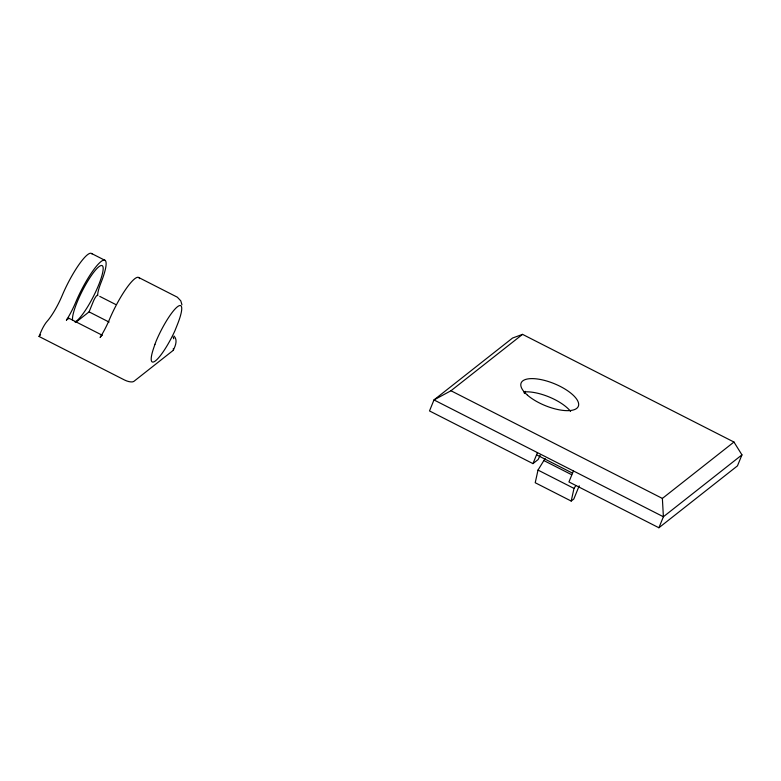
<?xml version="1.0" encoding="UTF-8"?>
<svg xmlns="http://www.w3.org/2000/svg" width="781" height="781" viewBox="0 0 781 781"><rect width="100%" height="100%" fill="white"/><g stroke="black" fill="none" stroke-linecap="round" stroke-linejoin="round"><path stroke-width="1.17" d="M545.099 458.525L538.011 470.084L535.219 482.736L571.204 501.06L573.82 499L579.209 485.792M571.204 501.06L573.996 488.408L575.851 485.606M173.236 348.697A7.722 2.968 22.2 0 1 172.982 350.562L133.883 381.372A7.722 2.968 22.2 0 1 124.511 379.996L39.05 336.474L40.827 332.13A10.299 2.021 -63 0 1 47.016 321.43A25.744 5.067 -63 0 0 62.138 295.599A37.586 7.39 -63 0 1 91.992 253.942M75.864 322.28L89.073 311.873L93.427 301.202A5.145 1.015 -63 0 1 96.102 296.37A5.145 1.015 -63 0 1 97.674 295.628A25.744 5.067 -63 0 1 101.1 282.41A37.586 7.39 -63 0 0 100.934 261.625A37.586 7.39 -63 0 0 75.63 302.472A25.744 5.067 -63 0 1 66.395 320.269A5.145 1.015 -63 0 1 68.679 318.941M173.314 350.2C175.354 345.993 177.902 340.116 174.075 336.045M524.354 393.517L525.252 391.31M573.43 470.943L568.939 481.945L658.9 527.761L737.459 465.866L741.95 454.874L733.955 442.036L522.548 334.366L512.551 338.036L433.982 399.931L429.501 410.933L532.954 463.621L537.445 452.619M658.9 527.761L663.391 516.758L662.376 498.424L733.955 442.036M540.179 455.274L538.187 459.492L532.954 463.621M39.05 336.474L40.563 334.746M741.95 454.874L663.391 516.758L433.982 399.931L450.969 390.754L522.548 334.366M68.464 318.033L102.194 335.215M450.969 390.754L662.376 498.424M536.547 454.815L572.532 473.149M544.201 460.731L571.721 474.741M538.011 470.084L573.996 488.408M91.572 253.503L105.064 260.376M138.803 277.558L177.346 297.2L180.782 300.841L181.944 304.795M99.773 296.389L115.51 304.405M89.073 311.873L109.096 322.075M173.236 336.972L173.655 338.769L173.597 337.988M523.563 391.964A30.889 11.871 22.2 0 1 570.608 411.431M139.545 278.641A37.586 7.39 -63 0 0 127.469 286.861A37.586 7.39 -63 0 0 109.369 319.654A25.744 5.067 -63 0 1 100.124 337.451A5.145 1.015 -63 0 1 101.921 335.303M72.623 320.435A31.533 6.199 -63 0 1 91.582 275.215A31.533 6.199 -63 0 1 100.222 280.896A31.533 6.199 -63 0 1 74.82 321.879M154.931 344.333L153.935 347.291A31.533 6.199 -63 0 0 155.546 360.793A31.533 6.199 -63 0 0 174.924 330.753L177.521 324.242A31.533 6.199 -63 0 0 177.385 306.806A31.533 6.199 -63 0 0 156.151 341.072L154.931 344.333M527.507 395.206A30.889 11.871 22.2 0 0 576.905 408.219A30.889 11.871 22.2 0 0 544.767 380.474A30.889 11.871 22.2 0 0 527.507 395.206"/></g></svg>
